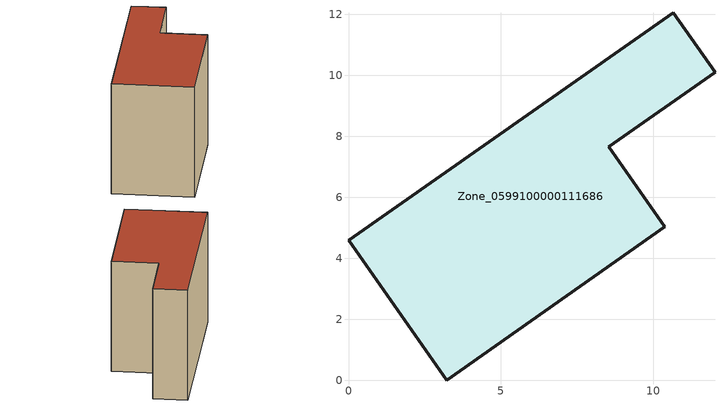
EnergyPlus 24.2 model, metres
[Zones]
Zone_0599100000111686
 floor ground (C_G): 0,4.6 10.65,12.06 12.02,10.11 8.54,7.66 10.38,5.03 3.23,0 z0
 wall outside (C_F): 3.23,0 10.38,5.03 8.54,7.66 12.02,10.11 10.65,12.06 0,4.6 3.23,0 z0:8.06
 roof outside (C_R): 10.65,12.06 0,4.6 3.23,0 10.38,5.03 8.54,7.66 12.02,10.11 z8.06
[BUILDING]
Pand.0599100000111686: North Axis=0; Terrain=City; Loads Convergence Tolerance Value=0.04; Temperature Convergence Tolerance Value=0.4; Solar Distribution=FullExterior; Maximum Number of Warmup Days=25; Minimum Number of Warmup Days=1
[Site:Location]
Rotterdam.The.Hague.AP_ZH_NLD Design_Conditions: Latitude=51.96; Longitude=4.45; Time Zone=1; Elevation=-4.5
[SITE:GROUNDTEMPERATURE:BUILDINGSURFACE]
18, 18, 18, 18, 18, 18, 18, 18, 18, 18, 18, 18
[MATERIAL] Thermal Absorptance=0.9; Solar Absorptance=0.7; Visible Absorptance=0.7
Name | Roughness | Thickness | Conductivity | Density | Specific Heat
G.TC.1975-1991 | MediumSmooth | 0.15 | 0.288461 | 540 | 1210
F.TC.1975-1991 | Rough | 0.3 | 0.230769 | 1920 | 840
R.TC.1975-1991 | MediumRough | 0.2 | 0.153846 | 1500 | 1000
[CONSTRUCTION]
C_G: G.TC.1975-1991
C_F: F.TC.1975-1991
C_R: R.TC.1975-1991
[ZONE]
Zone_0599100000111686: Type=1; Multiplier=1; Ceiling Height=Autocalculate; Volume=Autocalculate; Floor Area=autocalculate; Part of Total Floor Area=Yes
[ZONEINFILTRATION:DESIGNFLOWRATE]
Infil_Zone_0599100000111686: Zone or ZoneList or Space or SpaceList=Zone_0599100000111686; Schedule=AlwaysOn; Design Flow Rate Calculation Method=Flow/Area; Flow Rate per Floor Area=0.003; Constant Term Coefficient=1; Temperature Term Coefficient=0; Velocity Term Coefficient=0; Velocity Squared Term Coefficient=0
[HVACTEMPLATE:ZONE:IDEALLOADSAIRSYSTEM]
Zone_0599100000111686: Maximum Heating Supply Air Temperature=50; Minimum Cooling Supply Air Temperature=13; Maximum Heating Supply Air Humidity Ratio=0.0156; Minimum Cooling Supply Air Humidity Ratio=0.0077; Heating Limit=NoLimit; Cooling Limit=NoLimit; Dehumidification Control Type=ConstantSensibleHeatRatio; Cooling Sensible Heat Ratio=0.7; Dehumidification Setpoint=60; Humidification Control Type=None; Humidification Setpoint=30; Outdoor Air Method=None; Outdoor Air Flow Rate per Person=0.00944; Outdoor Air Flow Rate per Zone Floor Area=0; Outdoor Air Flow Rate per Zone=0; Demand Controlled Ventilation Type=None; Outdoor Air Economizer Type=NoEconomizer; Heat Recovery Type=None; Sensible Heat Recovery Effectiveness=0.7; Latent Heat Recovery Effectiveness=0.65
[ZONECONTROL:THERMOSTAT]
ThermostatControl_Zone_0599100000111686: Zone or ZoneList=Zone_0599100000111686; Control Type Schedule=DualSetpointControlType; Control 1=Thermostat_Zone_0599100000111686; Temperature Difference Between Cutout And Setpoint=0
[THERMOSTATSETPOINT:DUALSETPOINT]
Thermostat_Zone_0599100000111686: Heating Setpoint Temperature Schedule=HeatingSetpoint_Zone_0599100000111686; Cooling Setpoint Temperature Schedule=CoolingSetpoint_Zone_0599100000111686
[SCHEDULE:COMPACT]
HeatingSetpoint_Zone_0599100000111686: Through: 12/31, For: AllDays, Until: 24:00, 21
CoolingSetpoint_Zone_0599100000111686: Through: 12/31, For: AllDays, Until: 24:00, 24
DualSetpointControlType: Through: 12/31, For: AllDays, Until: 24:00, 4
AlwaysOn: Through: 12/31, For: AllDays, Until: 24:00, 1
